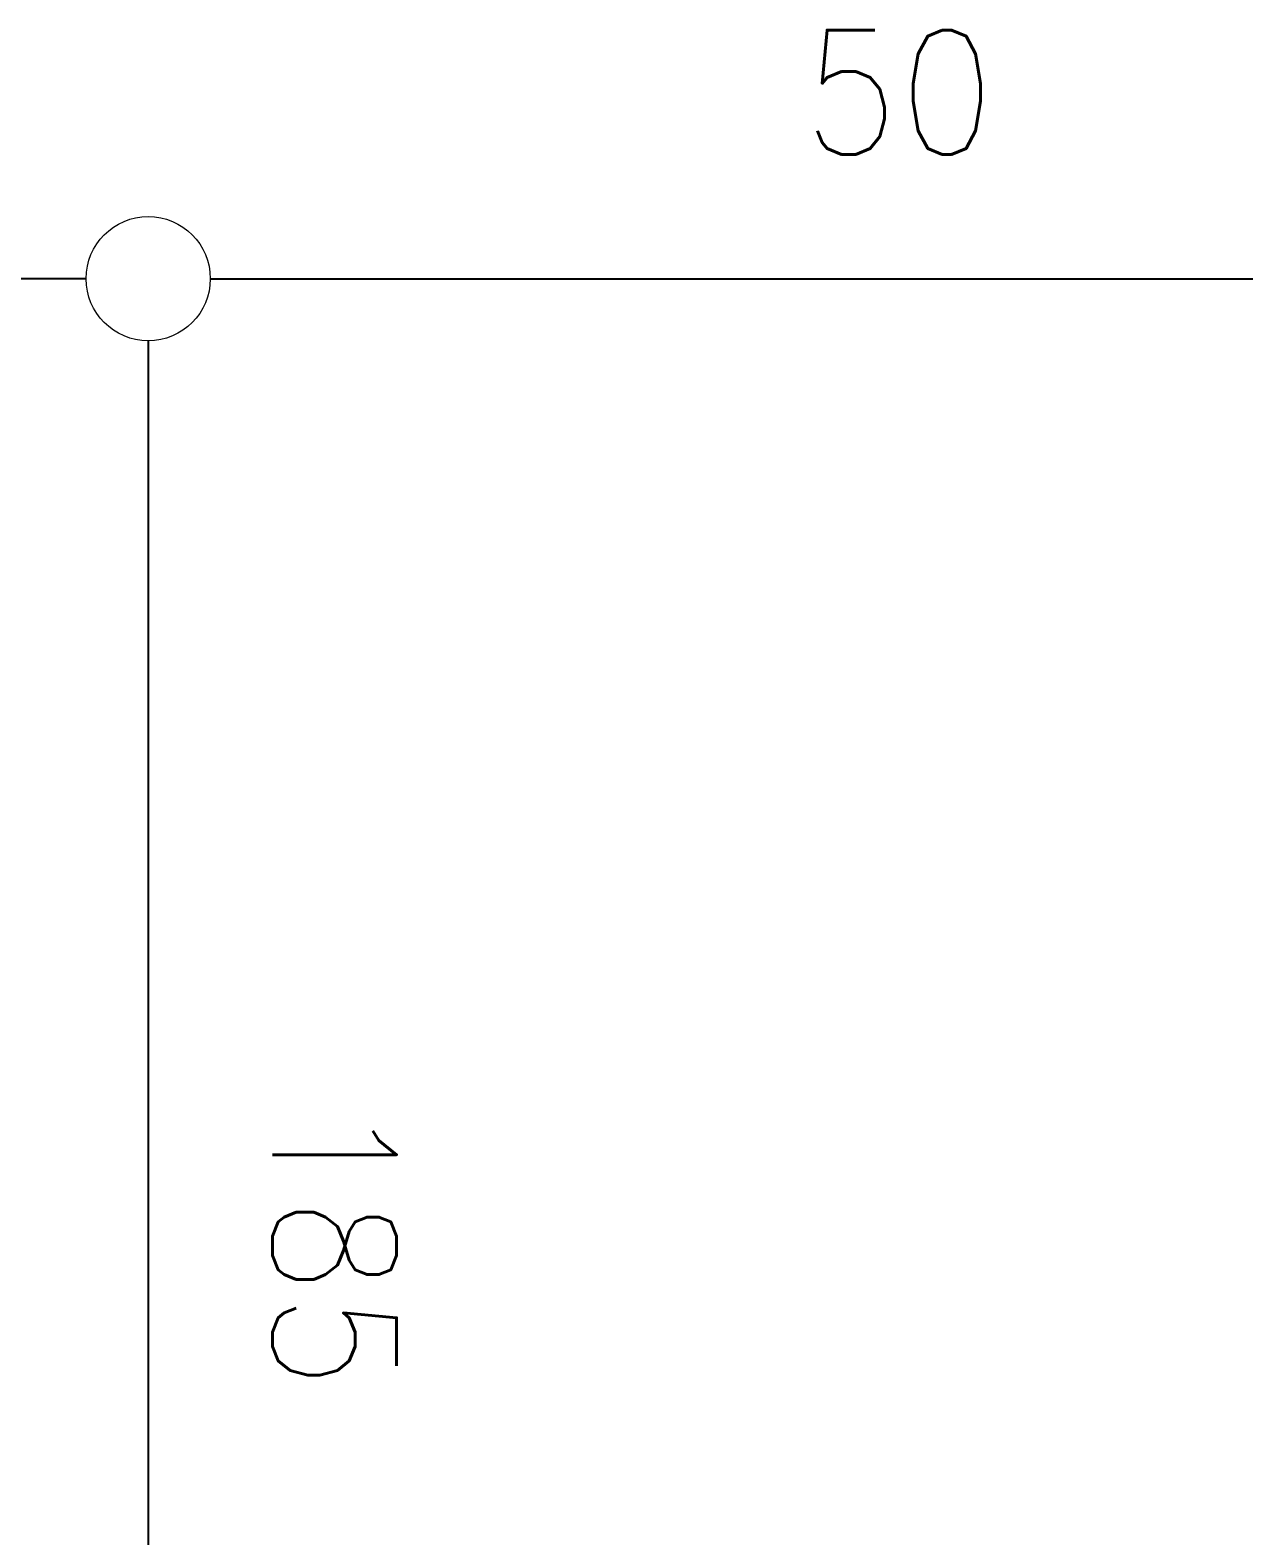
# Model space of a CAD drawing. Header units: inches. Extents: x 47316 to 59086, y 3141 to 11743.
# Drawn here: x 51558.8 to 51607.6, y 3622.6 to 3683.2 of the extents above; entities that cross this region are included whole.
import ezdxf

# ---------------------------------------------------------------- set-up
doc = ezdxf.new("R2010")
doc.units = ezdxf.units.IN
doc.header["$MEASUREMENT"] = 0
doc.styles.get("Standard").update_dxf_attribs({"font": ''})
doc.styles.get('Standard').set_extended_font_data('SimSun')
doc.linetypes.add('_VH_FELT_TAPE', pattern='A,0.4,-0.7,["FELT",Standard,S=0.3,R=0,X=-0.5,Y=-0.15],-0.7', length=1.8)

msp = doc.modelspace()

# ---------------------------------------------------------------- linework, layer by layer
at = {"color": 0, "linetype": '_VH_FELT_TAPE', "lineweight": -3, "ltscale": 5}
for p, q in [((51561.014, 3673.222), (51517.058, 3673.222)), ((51566.014, 3673.222), (51621.025, 3673.222)), ((51563.514, 3670.722), (51563.514, 3599.184))]:
    msp.add_line(p, q, dxfattribs=at)
at = {"color": 0, "linetype": 'Continuous', "lineweight": 15}
msp.add_circle((51563.514, 3673.222), 2.5, dxfattribs=at)

# ---------------------------------------------------------------- texts
at = {"color": 7, "linetype": '_VH_FELT_TAPE', "lineweight": 18, "ltscale": 5, "insert": (51589.876, 3683.222), "char_height": 5, "width": 8.57143, "attachment_point": 1}
msp.add_mtext('\\Fromans.shx;\\W0.9000000000;\\T1.0000000000;\\o\\l50', dxfattribs=at)
at = {"color": 7, "linetype": '_VH_FELT_TAPE', "lineweight": 18, "ltscale": 5, "insert": (51573.514, 3640.096), "char_height": 5, "width": 12.85714, "attachment_point": 1, "rotation": 270}
msp.add_mtext('\\Fromans.shx;\\W0.9000000000;\\T1.0000000000;\\o\\l185', dxfattribs=at)

doc.saveas('drawing.dxf')
